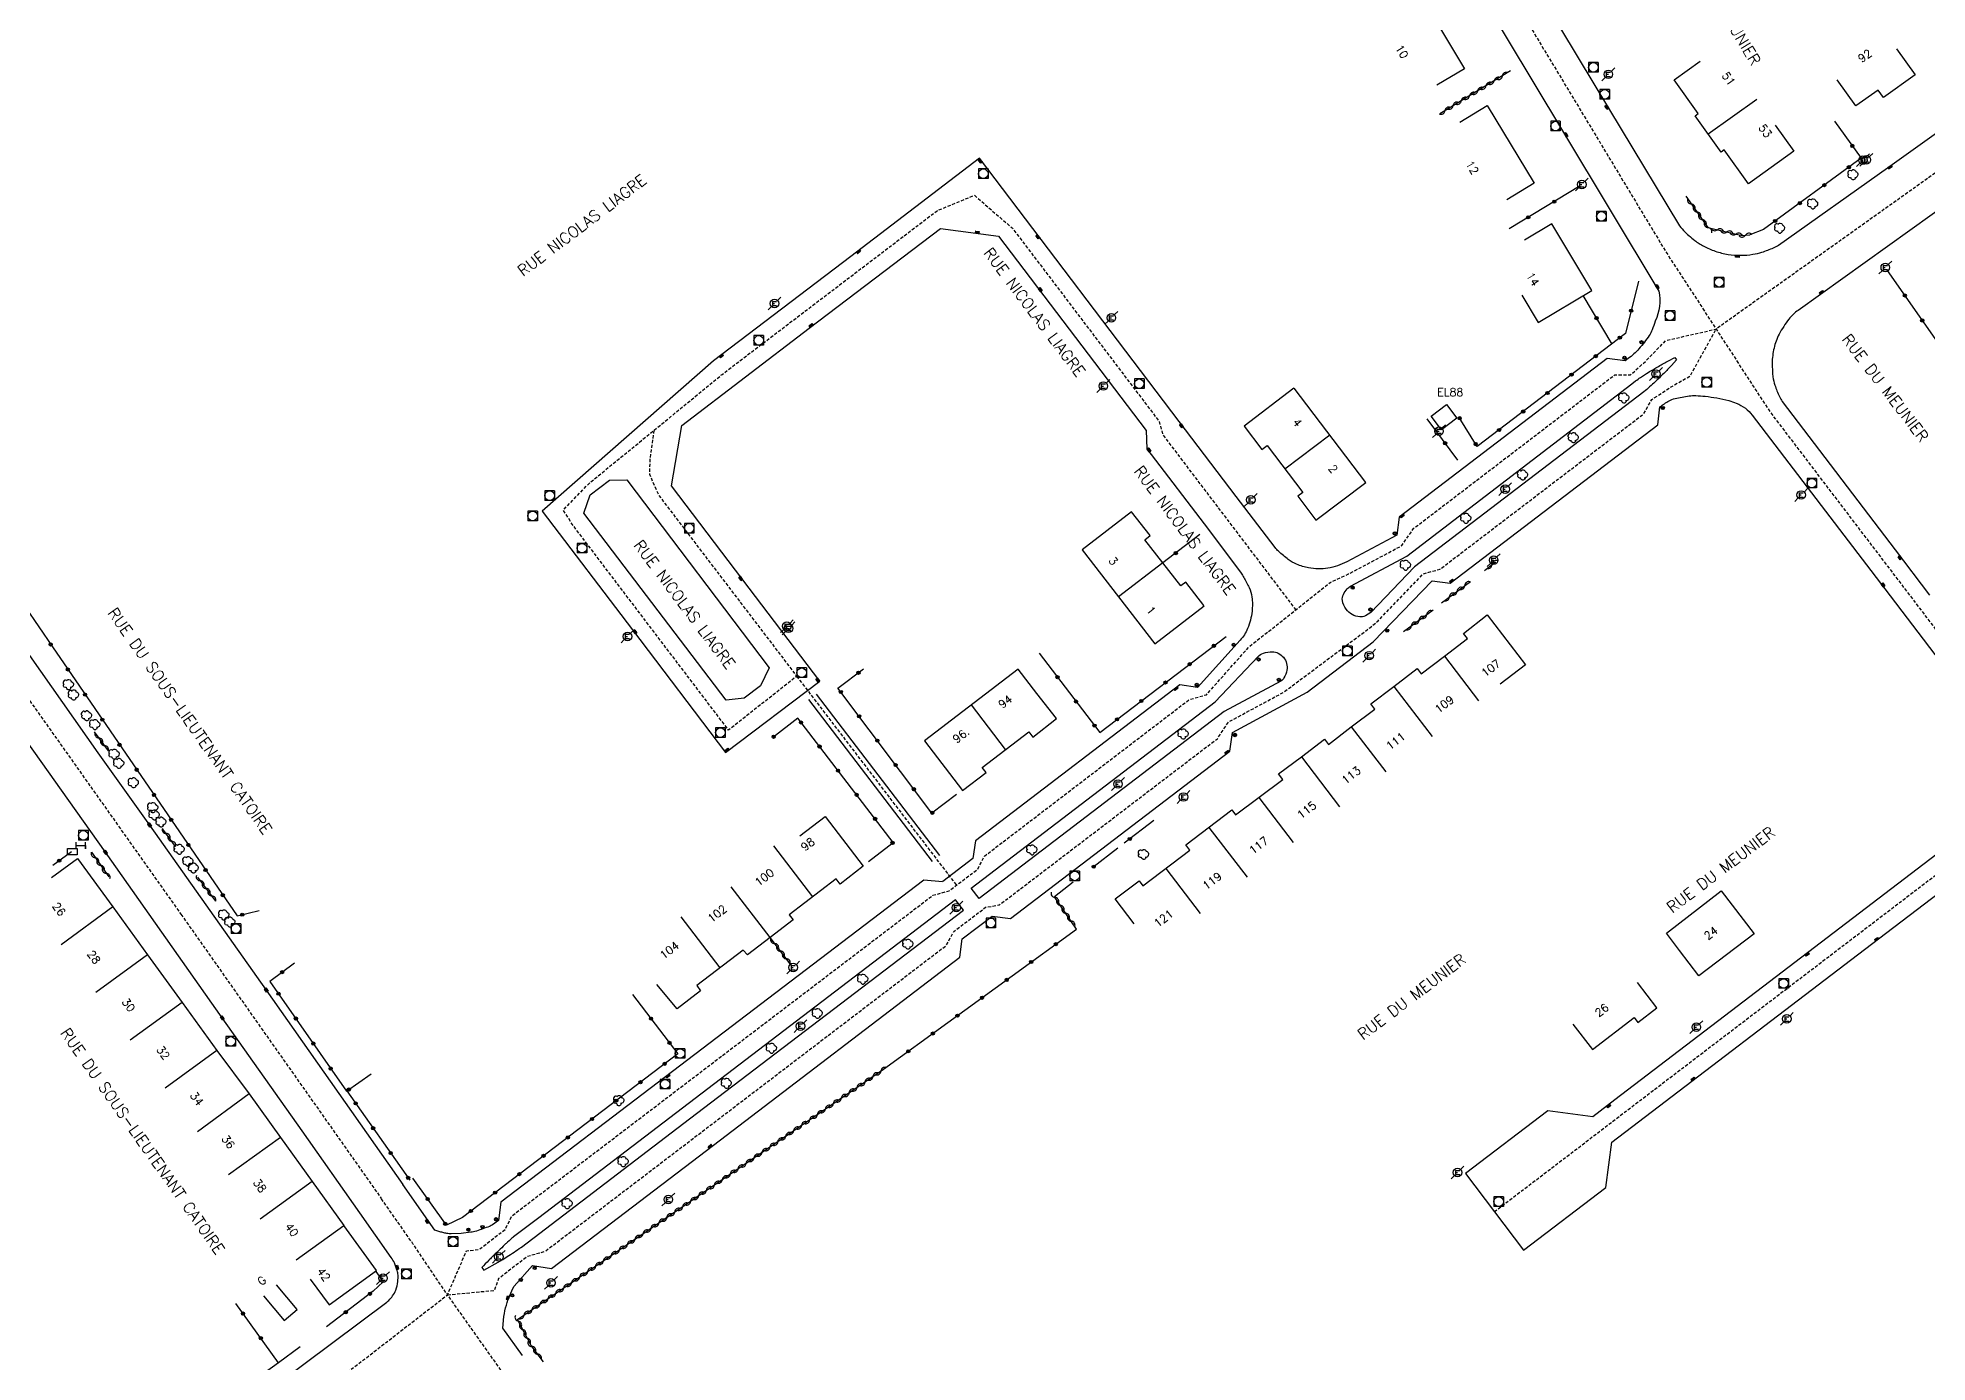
# Model space of a CAD drawing. Header units: millimetres. Extents: x 74999 to 76000, y 157000 to 158000.
# Drawn here: x 75259.1 to 75554.3, y 157605.1 to 157812 of the extents above; entities that cross this region are included whole.
import ezdxf
from ezdxf.enums import TextEntityAlignment as Align

# ---------------------------------------------------------------- set-up
doc = ezdxf.new("R2010")
doc.units = ezdxf.units.MM
doc.linetypes.add('DASHED', pattern=[0.75, 0.5, -0.25])
doc.layers.get('0').update_dxf_attribs({"linetype": 'CONTINUOUS'})
for name, color, linetype in [('w0001', 6, 'DASHED'), ('w0008', 7, 'CONTINUOUS'), ('W0100', 7, 'CONTINUOUS'), ('W0300', 7, 'CONTINUOUS'), ('W0310', 3, 'CONTINUOUS'), ('W0322', 7, 'CONTINUOUS'), ('w0400', 7, 'CONTINUOUS'), ('w0420', 7, 'CONTINUOUS'), ('W0471', 7, 'CONTINUOUS'), ('w0984', 7, 'CONTINUOUS'), ('w0989', 7, 'CONTINUOUS'), ('W0991', 7, 'CONTINUOUS'), ('W1102', 7, 'CONTINUOUS'), ('W1471', 7, 'CONTINUOUS'), ('W1474', 7, 'CONTINUOUS')]:
    doc.layers.add(name, color=color, linetype=linetype)
doc.styles.get("Standard").update_dxf_attribs({"font": 'romans.shx', "width": 0.85})

# ---------------------------------------------------------------- blocks, each defined once
blk = doc.blocks.new('T471')
for p, q in [((-0.333334, 0.333334), (-0.333334, -0.333334)), ((-0.333334, 0.333334), (0.333334, 0.333334)), ((-0.333334, 0), (0, 0)), ((0.500001, 0.500001), (1.000002, 1.000002)), ((-0.500001, -0.500001), (-1.000002, -1.000002)), ((-0.333334, -0.333334), (0.333334, -0.333334))]:
    blk.add_line(p, q)
blk.add_ellipse((0, 0), major_axis=(0.471405, 0.471405), ratio=1, start_param=5.4977871438, end_param=11.780972451)
blk = doc.blocks.new('T300')
for p, q in [((-0.8, 0.51), (-0.86, 0.34)), ((-0.86, 0.34), (-0.86, 0.17)), ((-0.86, 0.17), (-0.74, 0.06)), ((-0.69, 0.63), (-0.8, 0.51)), ((-0.8, -0.06), (-0.74, 0.06)), ((-0.74, 0.06), (-0.69, 0.11)), ((-0.57, 0.69), (-0.69, 0.63)), ((-0.46, 0.69), (-0.57, 0.69)), ((-0.29, 0.63), (-0.46, 0.69)), ((-0.29, 0.63), (-0.17, 0.74)), ((-0.23, 0.57), (-0.29, 0.63)), ((-0.17, 0.74), (-0.06, 0.8)), ((-0.06, 0.8), (0.06, 0.8)), ((0.06, 0.8), (0.23, 0.74)), ((0.23, 0.74), (0.34, 0.63)), ((0.34, 0.63), (0.4, 0.51)), ((0.46, 0.46), (0.34, 0.46)), ((0.4, 0.51), (0.4, 0.46)), ((0.57, 0.4), (0.46, 0.46)), ((0.57, 0.4), (0.69, 0.29)), ((0.69, 0.29), (0.74, 0.17)), ((0.74, 0.06), (0.69, -0.17)), ((0.74, 0.17), (0.74, 0.06)), ((-0.8, -0.17), (-0.8, -0.06)), ((-0.8, -0.23), (-0.8, -0.17)), ((-0.74, -0.34), (-0.8, -0.23)), ((-0.69, -0.4), (-0.74, -0.34)), ((-0.51, -0.46), (-0.69, -0.4)), ((-0.4, -0.46), (-0.51, -0.46)), ((-0.4, -0.46), (-0.34, -0.46)), ((-0.34, -0.46), (-0.34, -0.4)), ((-0.34, -0.51), (-0.34, -0.46)), ((-0.29, -0.63), (-0.34, -0.51)), ((-0.17, -0.74), (-0.29, -0.63)), ((-0.06, -0.8), (-0.17, -0.74)), ((0.06, -0.8), (-0.06, -0.8)), ((0.17, -0.74), (0.06, -0.8)), ((0.23, -0.69), (0.17, -0.74)), ((0.29, -0.46), (0.23, -0.46)), ((0.29, -0.63), (0.23, -0.69)), ((0.46, -0.4), (0.29, -0.46)), ((0.34, -0.51), (0.29, -0.63)), ((0.34, -0.51), (0.34, -0.46)), ((0.57, -0.34), (0.46, -0.4)), ((0.63, -0.29), (0.57, -0.34)), ((0.69, -0.17), (0.63, -0.29))]:
    blk.add_line(p, q)
blk = doc.blocks.new('T400')
for p, q in [((-0.15, 0.3), (0.15, 0.3)), ((-0.15, -0.25), (-0.15, 0.3)), ((-0.15, 0.15), (0.15, 0.15)), ((-0.15, 0), (0.15, 0)), ((0.15, 0.3), (0.15, -0.25)), ((-0.15, -0.15), (0.15, -0.15)), ((-0.15, -0.25), (-0.15, -0.3)), ((-0.15, -0.3), (0.15, -0.3)), ((0.15, -0.3), (0.15, -0.25))]:
    blk.add_line(p, q)
blk = doc.blocks.new('T420')
for p, q in [((0.75, 0.75), (-0.75, 0.75)), ((-0.75, 0.75), (-0.75, -0.75)), ((0.75, 0.75), (0.75, -0.75)), ((0.75, -0.75), (-0.75, -0.75))]:
    blk.add_line(p, q)
blk.add_ellipse((0, 0), major_axis=(-0.53, 0.53), ratio=1, start_param=3.926991, end_param=10.210176)
blk = doc.blocks.new('t322o')
at = {"color": 0, "linetype": 'Continuous'}
for radius in [0.25, 0.15]:
    blk.add_circle((0, 0), radius, dxfattribs=at)
blk = doc.blocks.new('t310o')
at = {"color": 0, "linetype": 'Continuous'}
for centre, start, end in [((-0.5, 0.38), 216.8699, 323.1304), ((0.5, -0.37), 36.8699, 143.1303)]:
    blk.add_arc(centre, 0.625, start, end, dxfattribs=at)
blk = doc.blocks.new('T1474')
at = {"color": 0, "linetype": 'Continuous', "flags": 128}
for points in [[(-0.75, -0.5), (-0.75, 0.5)], [(-0.75, 0), (0.75, 0)], [(0.75, 0), (0.75, -0.5), (0.75, 0.5)]]:
    blk.add_lwpolyline(points, dxfattribs=at)
blk = doc.blocks.new('T1471')
at = {"color": 0, "linetype": 'Continuous', "flags": 128}
blk.add_lwpolyline([(-0.75, -0.5), (-0.75, 0.5), (0.75, 0.5), (0.75, -0.5), (-0.75, -0.5)], dxfattribs=at)

msp = doc.modelspace()

# ---------------------------------------------------------------- linework, layer by layer
at = {"layer": 'w0001'}
msp.add_lwpolyline([(75112.91, 157942.33), (75145.4, 157884.26), (75165.49, 157848.43), (75176.48, 157828.16), (75186.37, 157810.92), (75207.93, 157779.93), (75228.21, 157750.79), (75246.71, 157724.23), (75257.88, 157708.41), (75281.5, 157675.06), (75312.79, 157630.66)], dxfattribs=at)
at = {"layer": 'w0001', "flags": 128}
for points in [[(75464.66, 157859.44), (75513.4, 157778.57), (75529.65, 157753.58), (75552.65, 157723.39), (75565.87, 157706.06), (75610.32, 157647.79)], [(75604.98, 157826.06), (75521.28, 157766.46)], [(75355.36, 157750.63), (75354.75, 157746.3), (75354.67, 157743.79), (75356.09, 157740.54), (75377.67, 157712.24), (75367.04, 157703.82), (75342.59, 157736), (75341.22, 157738.2), (75345.38, 157742.49), (75358.02, 157752.8), (75366.02, 157759.39), (75398.62, 157784.2), (75399.59, 157784.94), (75405.43, 157787.36), (75411.38, 157782.2), (75434.27, 157752.06), (75434.89, 157749.9), (75455.61, 157722.61)], [(75323.13, 157615.63), (75330.45, 157616.32), (75331.17, 157618.24), (75335.56, 157621.64), (75338.38, 157622.43), (75363.98, 157641.95), (75401.03, 157670.2), (75402.2, 157672.36), (75407.18, 157676.16), (75409.32, 157676.52), (75443.38, 157702.49), (75445.1, 157705.09), (75453.72, 157709.74), (75467.19, 157719.8), (75468.47, 157720.89), (75475.55, 157728.24), (75478.16, 157728.97), (75509.93, 157753.19), (75511.26, 157755.48), (75514.06, 157757.33), (75517.22, 157759.14), (75521.28, 157766.46)], [(75331.47, 157603.87), (75323.13, 157615.63), (75323.13, 157615.63), (75323.13, 157615.63), (75326.1, 157622.5), (75328.07, 157622.72), (75332.15, 157625.86), (75333.2, 157627.98), (75398.94, 157678.03), (75401.48, 157678.74), (75405.95, 157682.12), (75407.01, 157684.16), (75438.96, 157708.58), (75441.67, 157709.36), (75448.34, 157716.84), (75461, 157726.89), (75463.88, 157728.21), (75472.19, 157732.64), (75474.02, 157735.31), (75505.45, 157759.32), (75507.91, 157759.32), (75510.37, 157761.53), (75513.43, 157764.68), (75521.28, 157766.46)], [(75377.67, 157712.24), (75402.62, 157679.6)], [(75574.1, 157695.27), (75503.51, 157641.44), (75499.52, 157638.37), (75486.67, 157628.59)], [(75081.79, 157497.1), (75093.64, 157507.83), (75103.24, 157514.93), (75122.35, 157525.91), (75143.15, 157534.35), (75205.29, 157558.22), (75234.9, 157566.59), (75248.37, 157570.21), (75255.82, 157572.64), (75266.51, 157577.06), (75277.52, 157582.56), (75284.32, 157586.71), (75300.9, 157598.63), (75310.18, 157605.59), (75323.13, 157615.63), (75317.74, 157623.59), (75312.79, 157630.66)]]:
    msp.add_lwpolyline(points, dxfattribs=at)
at = {"layer": 'w0008'}
for points in [[(75116.69, 157944.16), (75118.16, 157941.51), (75131.21, 157918.28), (75146.01, 157891.83), (75160.51, 157865.9), (75183.57, 157824.8), (75187.28, 157818.17), (75191.18, 157811.44), (75194.54, 157806.08), (75195.87, 157804.14), (75213.41, 157779.04), (75223.91, 157763.93), (75236.22, 157746.25), (75248.47, 157728.73), (75268.51, 157700.3), (75276.59, 157688.99), (75294.82, 157663.22), (75316.15, 157632.85)], [(75309.42, 157628.46), (75300.43, 157641.22), (75287.95, 157658.89), (75269.72, 157684.75), (75253.95, 157707), (75252.27, 157708.18), (75250.74, 157708.78), (75249.69, 157709.04), (75247.64, 157709.21), (75244.84, 157708.72), (75242.53, 157707.34), (75235.86, 157701.35), (75227.82, 157694.2), (75226.48, 157692.99), (75201.75, 157670.93), (75177.58, 157649.57)]]:
    msp.add_lwpolyline(points, dxfattribs=at)
at = {"layer": 'w0008', "flags": 128}
for points in [[(75467.5, 157862.49), (75484.13, 157834.86), (75489.5, 157825.91), (75504.64, 157800.7), (75515.41, 157782.86, 0.059741), (75516.19, 157781.86, 0.032347), (75517.94, 157780.31, 0.043728), (75519.35, 157779.4, 0.03782), (75521.14, 157778.63, 0.042689), (75523.16, 157778.12, 0.04584), (75525.1, 157777.98, 0.03131), (75527.02, 157778.14, 0.041553), (75528.44, 157778.47, 0.023769), (75530.26, 157779.16, 0.052501), (75531.03, 157779.59), (75548.04, 157791.65), (75569.42, 157806.9), (75602.38, 157830.36)], [(75475.2, 157834.19), (75497.29, 157797.44), (75512.35, 157772.38, -0.156593), (75511.78, 157767.69, -0.011109), (75511.27, 157766.33, -0.046548), (75510.83, 157765.48, -0.041449), (75509.22, 157763.38, -0.04808), (75507.54, 157761.85), (75507.07, 157761.5), (75504.26, 157761.86), (75471.79, 157737.11), (75471.4, 157734.28), (75463.6, 157730.12, -0.083193), (75460.63, 157729.12, -0.087147), (75457.63, 157729.17, -0.050314), (75455.75, 157729.73, -0.066687), (75454.46, 157730.47, -0.019363), (75452.93, 157731.75, -0.047071), (75452.38, 157732.36), (75446.34, 157740.33), (75437.42, 157752.04), (75406.21, 157793.13), (75386.11, 157777.82), (75364.66, 157761.5), (75337.94, 157738.03), (75352.01, 157719.47), (75366.53, 157700.34), (75381.29, 157711.47), (75369.28, 157727.28), (75358.13, 157741.97), (75359.71, 157751.42), (75379.63, 157766.62), (75400.11, 157782.19), (75409.17, 157780.98), (75432.25, 157750.6), (75432.35, 157747.76), (75441.97, 157735.14), (75447.07, 157728.35, -0.032357), (75447.52, 157727.66, -0.015102), (75448.34, 157726.09, -0.083819), (75448.78, 157724.6, -0.058863), (75448.79, 157722.38, -0.068079), (75448.1, 157719.7, -0.086605), (75446.94, 157717.85), (75440.29, 157710.47), (75437.49, 157710.91), (75405.59, 157686.52), (75405.2, 157683.75), (75400.48, 157680.16)], [(75558.53, 157786.85), (75534.07, 157769.38, 0.070823), (75532.66, 157768.03, 0.048517), (75531.12, 157765.64, 0.059284), (75530.32, 157763.49, 0.058055), (75530.04, 157761.15, 0.03137), (75530.16, 157759, 0.051043), (75530.45, 157757.71, 0.026002), (75531.16, 157755.92, 0.055541), (75531.62, 157755.15), (75549.26, 157731.97), (75554.62, 157724.92, 0.04282)], [(75334.84, 157606.16), (75331.79, 157610.43), (75331.94, 157612.25, -0.032132), (75332.32, 157614.03, -0.0281), (75332.84, 157615.54, -0.0281), (75333.53, 157616.98), (75336.42, 157620.2), (75339.36, 157619.74), (75364.66, 157639), (75403.13, 157668.35), (75403.54, 157671.21), (75408.21, 157674.77), (75411.07, 157674.4), (75445.35, 157700.54), (75445.75, 157703.44), (75457.4, 157709.76), (75467.69, 157717.62), (75476.94, 157727.15), (75479.74, 157726.77), (75512.19, 157751.49), (75512.51, 157754.3, -0.041111), (75513.93, 157755.25, -0.069888), (75514.87, 157755.61, -0.021093), (75517.06, 157756.02, -0.045288), (75518.1, 157756.07, -0.018689), (75519.58, 157755.96, -0.015142), (75521.39, 157755.7, -0.021391), (75523.27, 157755.29, -0.033785), (75524.43, 157754.9, -0.062809), (75525.85, 157754.09, -0.06876), (75526.91, 157753.03), (75547.62, 157725.88), (75565.75, 157702.12, -0.02451)], [(75564.75, 157691.3), (75505.47, 157646.07), (75502.01, 157643.43), (75495, 157644.37), (75482.14, 157634.56), (75491.21, 157622.61), (75504.04, 157632.38), (75505.01, 157639.45), (75545.55, 157670.38), (75567.8, 157687.31, -0.056219)], [(75400.45, 157680.14), (75397.54, 157680.38), (75358.25, 157650.53), (75331.45, 157630.12), (75331.11, 157627.23), (75330.18, 157626.58, -0.057932), (75329.69, 157626.32, -0.014727), (75327.64, 157625.58, -0.057286), (75326.75, 157625.4), (75325.25, 157625.21), (75323.69, 157625.14, -0.015871), (75323.04, 157625.22, -0.015871), (75322.4, 157625.35, -0.016189), (75321.76, 157625.52), (75321.13, 157625.73), (75316.15, 157632.85)], [(75257.15, 157578.46, 0.005458), (75259.17, 157579.27, 0.00441), (75261.97, 157580.46, 0.007685), (75263.56, 157581.18), (75270.81, 157584.6, 0.002319), (75271.12, 157584.75, 0.000649), (75272.23, 157585.29, 0.01435), (75273.95, 157586.19, 0.007615), (75277.13, 157588.04, 0.00679), (75277.59, 157588.32, 0.000577), (75282.96, 157591.76, 0.010268), (75285.01, 157593.14, 0.012622), (75287.94, 157595.25), (75313.67, 157614.5, 0.045932), (75313.96, 157614.76, 0.019832), (75314.56, 157615.46, 0.079628), (75315.06, 157616.37, 0.060825), (75315.37, 157617.71, 0.040555), (75315.4, 157618.72, 0.058071), (75315.27, 157619.41, 0.035132), (75314.83, 157620.6, 0.046134), (75314.34, 157621.44), (75309.42, 157628.46)]]:
    msp.add_lwpolyline(points, format="xyb", dxfattribs=at)
for points in [[(75508.12, 157757.92), (75508.71, 157758.37, -0.016004), (75509.46, 157758.9, -0.009976), (75510.69, 157759.69, -0.007915), (75512.29, 157760.64, -0.00837), (75513.83, 157761.48), (75514.85, 157762.02), (75515.11, 157761.64), (75514.32, 157760.78, -0.00837), (75513.09, 157759.52, -0.007915), (75511.76, 157758.23, -0.006888), (75510.01, 157756.66), (75474.16, 157729.34), (75467.35, 157722.21), (75466.49, 157721.65, -0.110935), (75465.62, 157721.51, -0.11282), (75464.42, 157721.86, -0.112648), (75463.48, 157722.69, -0.108953), (75462.9, 157724.07, -0.172867), (75463.06, 157725.02, -0.052719), (75463.67, 157725.9, -0.091878), (75464.16, 157726.29), (75472.99, 157731.01)], [(75406.15, 157677.55), (75404.91, 157679.12), (75443.05, 157708.25), (75449.75, 157715.31, -0.122546), (75450.57, 157715.83, -0.083235), (75451.97, 157716.05, -0.112747), (75452.89, 157715.83, -0.104754), (75453.7, 157715.2, -0.109881), (75454.19, 157714.24, -0.114085), (75454.23, 157713.21, -0.076905), (75453.78, 157711.98, -0.145013), (75453.28, 157711.48), (75444.44, 157706.75)], [(75337.37, 157627.67), (75333.46, 157624.71, 0.019328), (75333.19, 157624.48, 0.005674), (75332.3, 157623.67, 0.005349), (75332.1, 157623.48, 0.000517), (75330.08, 157621.52, 0.008689), (75329.58, 157621.02, 0.003917), (75328.5, 157619.87), (75328.8, 157619.49), (75331.05, 157620.73, 0.014616), (75332.45, 157621.59, 0.000649), (75334.62, 157623.02, 0.017255), (75334.7, 157623.08), (75360.94, 157643.09), (75403.74, 157675.71), (75402.48, 157677.32), (75359.84, 157644.76)]]:
    msp.add_lwpolyline(points, format="xyb", close=True, dxfattribs=at)
msp.add_lwpolyline([(75373.38, 157713.53), (75372.03, 157710.73), (75369.48, 157708.81), (75366.64, 157708.5), (75344.42, 157737.69), (75345.42, 157740.58), (75348.41, 157742.85), (75351.16, 157742.93)], close=True, dxfattribs=at)
for points in [[(75400.03, 157684.25), (75380.76, 157709.46)], [(75379.49, 157708.59), (75398.83, 157683.3)]]:
    msp.add_lwpolyline(points, dxfattribs=at)
at = {"layer": 'W0100', "flags": 128}
for points in [[(75470.17, 157817.09), (75474.46, 157819.65), (75481.97, 157807.11), (75477.68, 157804.54)], [(75549.47, 157810.25), (75552.38, 157806.19), (75547.41, 157802.63), (75546.57, 157803.8), (75543.12, 157801.33), (75540.21, 157805.39)], [(75530.52, 157798.29), (75533.43, 157794.23), (75526.33, 157789.15), (75522.56, 157794.43), (75522.08, 157794.08), (75518.01, 157799.78), (75518.49, 157800.13), (75514.74, 157805.37), (75518.81, 157808.28)], [(75481.24, 157798.79), (75485.52, 157801.38), (75492.85, 157789.25), (75488.57, 157786.66)], [(75490.92, 157771.76), (75493.48, 157767.47), (75501.86, 157772.48), (75495.63, 157782.92), (75491.33, 157780.35)], [(75455.32, 157757.22), (75447.56, 157751.32), (75450.31, 157747.65), (75451.15, 157748.29), (75456.72, 157740.94), (75455.94, 157740.34), (75458.76, 157736.61), (75466.58, 157742.5), (75455.37, 157757.25)], [(75441.27, 157723.29), (75438.44, 157726.94), (75437.65, 157726.35), (75432.07, 157733.56), (75432.9, 157734.2), (75429.95, 157737.93), (75422.27, 157732), (75433.59, 157717.31), (75441.29, 157723.26)], [(75430.39, 157673.57), (75427.43, 157677.47), (75431.16, 157680.29), (75431.74, 157679.52), (75439.09, 157685.07), (75438.45, 157685.92), (75445.64, 157691.35), (75446.23, 157690.57), (75453.58, 157696.13), (75452.93, 157697), (75456.5, 157699.64), (75460.12, 157702.39), (75460.73, 157701.59), (75464.3, 157704.32), (75467.97, 157707.12), (75467.35, 157707.92), (75470.94, 157710.65), (75474.59, 157713.43), (75475.2, 157712.64), (75478.83, 157715.4), (75482.44, 157718.16), (75481.84, 157718.94), (75485.54, 157721.81), (75491.5, 157714.02), (75487.54, 157710.98)], [(75378.15, 157687.32), (75382.12, 157690.36), (75388.07, 157682.59), (75384.44, 157679.77), (75383.82, 157680.58), (75376.52, 157675), (75377.12, 157674.19), (75373.52, 157671.43), (75369.99, 157668.71), (75369.3, 157669.47), (75362.09, 157663.94), (75362.66, 157663.13), (75359.02, 157660.29), (75355.81, 157664.12)], [(75498.91, 157657.89), (75501.96, 157653.93), (75508.46, 157658.93), (75509.05, 157658.16), (75512.03, 157660.46), (75508.98, 157664.42)], [(75301.7, 157618.09), (75304.63, 157614.05), (75312.03, 157619.41), (75306.93, 157626.46)], [(75294.4, 157615.45), (75297.63, 157611.64), (75299.66, 157613.36), (75296.43, 157617.17)]]:
    msp.add_lwpolyline(points, dxfattribs=at)
for points in [[(75480.79, 157752.54), (75478.41, 157750.71), (75476.77, 157752.84), (75479.15, 157754.67)], [(75412.27, 157713.35), (75397.64, 157702.16), (75403.57, 157694.41), (75407.24, 157697.2), (75406.62, 157698), (75413.92, 157703.58), (75414.55, 157702.75), (75418.24, 157705.62), (75415.17, 157709.57)], [(75522.05, 157678.72), (75527.24, 157672), (75518.6, 157665.45), (75515.58, 157669.43), (75513.51, 157672.12)]]:
    msp.add_lwpolyline(points, close=True, dxfattribs=at)
at = {"layer": 'W0100'}
msp.add_lwpolyline([(75261.29, 157680.82), (75265.33, 157683.77), (75270.86, 157676.22), (75276.29, 157668.73), (75281.68, 157661.28), (75287.11, 157653.81), (75292.13, 157647.01), (75297.02, 157640.21), (75301.99, 157633.32), (75306.93, 157626.46), (75306.93, 157626.46), (75306.93, 157626.46)], dxfattribs=at)
at = {"layer": 'W0310'}
for p, q in [((75270.17, 157700.61), (75267.97, 157703.55)), ((75280.67, 157685.66), (75278.67, 157688.38)), ((75267.5, 157684.74), (75270.22, 157680.9)), ((75286.94, 157677.11), (75284.11, 157680.84))]:
    msp.add_line(p, q, dxfattribs=at)
at = {"layer": 'W0310', "flags": 128}
for points in [[(75489.18, 157806.78), (75478.12, 157800.1)], [(75516.54, 157787.2), (75520.01, 157782.31), (75525.37, 157781.08), (75526.54, 157781.2)], [(75485.1, 157728.77), (75486.68, 157730)], [(75478.41, 157723.72), (75482.91, 157727.06)], [(75472.45, 157719.21), (75477.07, 157722.59)], [(75421.4, 157672.76), (75417.94, 157677.78)], [(75376.98, 157666.93), (75373.51, 157671.43)], [(75338.12, 157605.17), (75336.19, 157607.71), (75334.08, 157611.77), (75391.25, 157650.86)]]:
    msp.add_lwpolyline(points, dxfattribs=at)
at = {"layer": 'W0322'}
for p, q in [((75264.42, 157684.81), (75261.47, 157682.7)), ((75307.41, 157647.47), (75317.23, 157633.55))]:
    msp.add_line(p, q, dxfattribs=at)
at = {"layer": 'W0322', "flags": 128}
for points in [[(75539.78, 157798.93), (75543.94, 157793.13), (75528.68, 157782.02), (75526.54, 157781.2)], [(75500.06, 157788.82), (75488.97, 157782.12)], [(75548.02, 157775.59), (75558.37, 157760.82)], [(75509.15, 157773.94), (75507.12, 157765.78), (75483.98, 157748.1), (75481.16, 157752.65)], [(75505.05, 157764.1), (75500.53, 157771.68)], [(75476.11, 157752.43), (75480.91, 157746.01)], [(75440.64, 157734.38), (75434.88, 157729.93)], [(75415.53, 157715.85), (75425.01, 157703.45), (75444.76, 157718.46)], [(75402.64, 157693.79), (75398.78, 157690.87), (75384.12, 157710.38), (75388.11, 157713.38)], [(75377.83, 157705.69), (75373.87, 157702.63)], [(75388.9, 157683.31), (75392.75, 157686.28), (75377.83, 157705.68)], [(75433.48, 157689.72), (75428.81, 157686.15)], [(75427.82, 157685.39), (75423.92, 157682.39)], [(75420.83, 157680.06), (75417.93, 157677.79)], [(75391.25, 157650.86), (75421.4, 157672.76)], [(75352.03, 157662.52), (75359.12, 157653.27), (75325.45, 157627.7), (75322.95, 157626.49), (75317.7, 157633.87)], [(75311.96, 157619.26), (75313.09, 157617.66), (75311.54, 157616.18), (75304.24, 157610.63)], [(75296.75, 157605), (75290.05, 157614.26)], [(75300.14, 157607.51), (75296.75, 157605), (75278.45, 157591.84), (75269.51, 157586.79), (75257.24, 157581.2)]]:
    msp.add_lwpolyline(points, dxfattribs=at)
at = {"layer": 'W0322'}
for points in [[(75257.14, 157723.1), (75261.41, 157716.81), (75290.26, 157674.81), (75293.71, 157675.64)], [(75299.21, 157667.45), (75295.39, 157664.59), (75307.35, 157647.44), (75311.22, 157650.12)]]:
    msp.add_lwpolyline(points, dxfattribs=at)
at = {"layer": 'W1102'}
for p, q in [((75270.86, 157676.22), (75262.79, 157670.31)), ((75276.29, 157668.73), (75268.19, 157662.86)), ((75281.68, 157661.28), (75273.58, 157655.42)), ((75287.11, 157653.81), (75279.02, 157647.93)), ((75292.13, 157647.01), (75284.08, 157641.07)), ((75297.02, 157640.21), (75288.91, 157634.36)), ((75301.99, 157633.32), (75293.87, 157627.47))]:
    msp.add_line(p, q, dxfattribs=at)
at = {"layer": 'W1102', "flags": 128}
for points in [[(75520.04, 157796.93), (75527.62, 157802.35)], [(75453.94, 157744.61), (75460.93, 157749.93)], [(75434.86, 157729.95), (75427.95, 157724.63)], [(75478.83, 157715.4), (75484.18, 157708.41)], [(75470.94, 157710.65), (75476.91, 157702.85)], [(75410.27, 157700.79), (75404.95, 157707.75)], [(75464.3, 157704.32), (75469.67, 157697.3)], [(75456.5, 157699.64), (75462.48, 157691.84)], [(75449.85, 157693.31), (75455.22, 157686.29)], [(75442.05, 157688.64), (75448.02, 157680.84)], [(75380.17, 157677.79), (75374.09, 157685.73)], [(75435.32, 157682.23), (75440.7, 157675.21)], [(75373.52, 157671.43), (75367.44, 157679.37)], [(75365.7, 157666.7), (75359.61, 157674.64)], [(75299.51, 157621.1), (75306.93, 157626.46)]]:
    msp.add_lwpolyline(points, dxfattribs=at)

# ---------------------------------------------------------------- block references
at = {"layer": 'W0300'}
for p in [(75542.69, 157790.56), (75536.4, 157786.01), (75531.24, 157782.21), (75506.9, 157755.7), (75499, 157749.49), (75491.09, 157743.66), (75482.21, 157736.9), (75472.79, 157729.58), (75263.95, 157710.93), (75264.75, 157709.3), (75266.79, 157706.07), (75268.07, 157704.69), (75438.07, 157703.22), (75271.09, 157700.07), (75271.81, 157698.62), (75274.1, 157695.6), (75277.12, 157691.72), (75277.35, 157690.58), (75278.41, 157689.46), (75281.26, 157685.21), (75414.44, 157685.12), (75282.62, 157683.31), (75283.46, 157682.29), (75431.88, 157684.4), (75288.22, 157674.96), (75289.15, 157673.84), (75395.07, 157670.39), (75388.02, 157664.92), (75380.93, 157659.57), (75373.76, 157654.14), (75366.72, 157648.66), (75349.92, 157645.96), (75350.6, 157636.43), (75341.85, 157629.87)]:
    msp.add_blockref('T300', p, dxfattribs=at)
at = {"layer": 'W0310'}
for p, rotation in [((75487.89, 157806), 211.1300584116959), ((75484.04, 157803.67), 211.1300584116959), ((75485.33, 157804.45), 211.1300584116959), ((75486.61, 157805.23), 211.1300584116959), ((75478.91, 157800.57), 211.1300584116959), ((75480.19, 157801.35), 211.1300584116959), ((75481.47, 157802.12), 211.1300584116959), ((75482.76, 157802.9), 211.1300584116959), ((75517.41, 157785.98), 305.3831598279498), ((75518.28, 157784.76), 305.3831598279498), ((75519.14, 157783.53), 305.3831598279498), ((75520.01, 157782.31), 305.3831598279498), ((75521.47, 157781.97), 347.0936832441849), ((75522.94, 157781.64), 347.0936832441849), ((75524.4, 157781.3), 347.0936832441849), ((75525.87, 157781.13), 5.765247138911016), ((75486.28, 157729.69), 37.67886551846671), ((75482.02, 157726.4), 36.58954718765155), ((75479.61, 157724.62), 36.58954718765155), ((75480.82, 157725.51), 36.58954718765155), ((75474.87, 157720.98), 36.22794749137617), ((75476.08, 157721.87), 36.22794749137617), ((75473.66, 157720.09), 36.22794749137617), ((75268.68, 157702.61), 126.711041932195), ((75269.57, 157701.41), 126.711041932195), ((75279.19, 157687.68), 126.3778515262725), ((75280.08, 157686.47), 126.3778515262725), ((75268.07, 157683.92), 305.3153591672756), ((75268.94, 157682.7), 305.3153591672756), ((75269.81, 157681.47), 305.3153591672756), ((75284.52, 157680.3), 127.1904382659859), ((75285.43, 157679.1), 127.1904382659859), ((75286.34, 157677.91), 127.1904382659859), ((75418, 157677.7), 124.5814723699634), ((75418.85, 157676.46), 124.5814723699634), ((75419.7, 157675.23), 124.5814723699634), ((75420.55, 157673.99), 124.5814723699634), ((75374.23, 157670.49), 127.6358915639063), ((75375.15, 157669.31), 127.6358915639063), ((75376.06, 157668.12), 127.6358915639063), ((75389.58, 157649.72), 34.36039240809813), ((75390.82, 157650.56), 34.36039240809813), ((75385.87, 157647.18), 34.36039240809813), ((75387.11, 157648.02), 34.36039240809813), ((75388.35, 157648.87), 34.36039240809813), ((75380.92, 157643.79), 34.36039240809813), ((75382.15, 157644.64), 34.36039240809813), ((75383.39, 157645.48), 34.36039240809813), ((75384.63, 157646.33), 34.36039240809813), ((75377.2, 157641.25), 34.36039240809813), ((75378.44, 157642.1), 34.36039240809813), ((75379.68, 157642.94), 34.36039240809813), ((75372.25, 157637.86), 34.36039240809813), ((75373.49, 157638.71), 34.36039240809813), ((75374.73, 157639.56), 34.36039240809813), ((75375.96, 157640.4), 34.36039240809813), ((75368.53, 157635.32), 34.36039240809813), ((75369.77, 157636.17), 34.36039240809813), ((75371.01, 157637.02), 34.36039240809813), ((75363.58, 157631.94), 34.36039240809813), ((75364.82, 157632.78), 34.36039240809813), ((75366.06, 157633.63), 34.36039240809813), ((75367.3, 157634.48), 34.36039240809813), ((75359.87, 157629.4), 34.36039240809813), ((75361.1, 157630.24), 34.36039240809813), ((75362.34, 157631.09), 34.36039240809813), ((75354.91, 157626.01), 34.36039240809813), ((75356.15, 157626.86), 34.36039240809813), ((75357.39, 157627.7), 34.36039240809813), ((75358.63, 157628.55), 34.36039240809813), ((75351.2, 157623.47), 34.36039240809813), ((75352.44, 157624.32), 34.36039240809813), ((75353.67, 157625.16), 34.36039240809813), ((75346.25, 157620.08), 34.36039240809813), ((75347.48, 157620.93), 34.36039240809813), ((75348.72, 157621.78), 34.36039240809813), ((75349.96, 157622.62), 34.36039240809813), ((75342.53, 157617.54), 34.36039240809813), ((75343.77, 157618.39), 34.36039240809813), ((75345.01, 157619.24), 34.36039240809813), ((75337.58, 157614.16), 34.36039240809813), ((75338.82, 157615), 34.36039240809813), ((75340.05, 157615.85), 34.36039240809813), ((75341.29, 157616.7), 34.36039240809813), ((75334.2, 157611.53), 117.4938864432283), ((75335.1, 157612.46), 34.36039240809813), ((75336.34, 157613.31), 34.36039240809813), ((75334.89, 157610.2), 117.4938864432283), ((75335.58, 157608.87), 117.4938864432283), ((75336.3, 157607.56), 127.2307257086485), ((75337.21, 157606.36), 127.2307257086485)]:
    msp.add_blockref('t310o', p, dxfattribs=dict(at, rotation=rotation))
at = {"layer": 'W0322'}
for p, rotation in [((75542.55, 157795.07), 305.6413487418523), ((75542.02, 157791.74), 216.0656888962342), ((75538.19, 157788.94), 216.0656888962342), ((75496, 157786.36), 211.1300584117005), ((75534.35, 157786.14), 216.0656888962342), ((75491.93, 157783.91), 211.1300584117005), ((75530.51, 157783.35), 216.0656888962342), ((75550.75, 157771.7), 305.0303612488576), ((75502.61, 157768.18), 120.8530503717401), ((75508, 157769.33), 256.0523425406741), ((75506.25, 157765.12), 217.379568283246), ((75553.47, 157767.81), 305.0303612488576), ((75502.48, 157762.23), 217.379568283246), ((75509.62, 157764.41), 214.918115310683), ((75498.7, 157759.35), 217.379568283246), ((75506.97, 157761.98), 214.9181153106742), ((75494.93, 157756.47), 217.379568283246), ((75491.15, 157753.58), 217.379568283246), ((75512.95, 157754.14), 214.9181153106694), ((75481.23, 157752.54), 121.7914966913396), ((75487.38, 157750.7), 217.379568283246), ((75478.95, 157748.63), 306.7583479679179), ((75483.73, 157748.5), 121.7914966913396), ((75471.08, 157734.54), 214.9181153106878), ((75436.88, 157731.47), 217.699775044744), ((75464.52, 157726.07), 214.9181153106742), ((75467.29, 157722.65), 214.9181153106742), ((75469.9, 157719.36), 214.9181153106742), ((75261.14, 157717.21), 304.1914860369617), ((75442.84, 157717), 37.22574601031116), ((75445.93, 157717.14), 214.918115310683), ((75449.82, 157714.85), 214.9181153106742), ((75263.83, 157713.29), 304.4846133850697), ((75387.31, 157712.78), 36.93046721016084), ((75418.41, 157712.08), 307.4218204931365), ((75439.06, 157714.13), 37.22574601031116), ((75266.52, 157709.37), 304.4846133850697), ((75384.57, 157709.78), 126.9304672102697), ((75435.28, 157711.26), 37.22574601031116), ((75440.16, 157710.9), 214.9181153106742), ((75452.98, 157711.67), 214.9181153106878), ((75387.42, 157705.98), 126.9304672102697), ((75421.3, 157708.3), 307.4218204931365), ((75431.5, 157708.38), 37.22574601031116), ((75269.21, 157705.46), 304.4846133850697), ((75378.34, 157705.02), 127.5514073464716), ((75424.19, 157704.53), 307.4218204931365), ((75427.71, 157705.51), 37.22574601031116), ((75446.11, 157703.04), 214.9181153106694), ((75446.12, 157703.08), 214.9181153106742), ((75271.9, 157701.54), 304.4846133850697), ((75374.07, 157702.79), 217.6788136069459), ((75381.24, 157701.26), 127.5514073464716), ((75390.27, 157702.18), 126.9304672102697), ((75274.59, 157697.63), 304.4846133850697), ((75384.13, 157697.49), 127.5514073464716), ((75393.13, 157698.38), 126.9304672102697), ((75395.98, 157694.59), 126.9304672102697), ((75277.28, 157693.71), 304.4846133850697), ((75387.03, 157693.72), 127.5514073464716), ((75279.97, 157689.8), 304.4846133850697), ((75389.92, 157689.96), 127.5514073464716), ((75398.85, 157690.92), 217.1667870892645), ((75282.65, 157685.88), 304.4846133850697), ((75392.65, 157686.21), 37.70074614328959), ((75429.71, 157686.83), 217.3848340181132), ((75262.49, 157683.43), 215.6057257407668), ((75424.06, 157682.5), 217.5494407155793), ((75285.34, 157681.97), 304.4846133850697), ((75288.03, 157678.05), 304.4846133850697), ((75291.06, 157675), 13.42537393786218), ((75418.15, 157670.4), 35.99804602451267), ((75297.31, 157666.02), 216.7762492733311), ((75410.47, 157664.81), 35.99804602451267), ((75414.31, 157667.61), 35.99804602451267), ((75296.73, 157662.66), 304.9045463612771), ((75406.62, 157662.02), 35.99804602451267), ((75299.45, 157658.77), 304.9045463612771), ((75402.78, 157659.23), 35.99804602451267), ((75354.92, 157658.75), 307.4723899179244), ((75398.94, 157656.44), 35.99804602451267), ((75302.17, 157654.87), 304.9045463612771), ((75357.81, 157654.98), 307.4723899179244), ((75395.1, 157653.65), 35.99804602451267), ((75304.88, 157650.97), 304.9045463612771), ((75357.06, 157651.7), 217.2089845543371), ((75307.71, 157647.69), 34.75370709561013), ((75353.27, 157648.83), 217.2089845543371), ((75308.78, 157645.53), 305.187295070144), ((75349.49, 157645.96), 217.2089845543371), ((75311.51, 157641.65), 305.187295070144), ((75345.71, 157643.08), 217.2089845543371), ((75341.92, 157640.21), 217.2089845543371), ((75314.25, 157637.77), 305.187295070144), ((75338.14, 157637.34), 217.2089845543371), ((75316.99, 157633.89), 305.187295070144), ((75334.36, 157634.47), 217.2089845543371), ((75320.03, 157630.59), 125.4449932563599), ((75330.58, 157631.59), 217.2089845543371), ((75322.78, 157626.72), 125.4449932563599), ((75326.79, 157628.72), 217.2089845543371), ((75330.7, 157627.43), 214.9181153106694), ((75326.39, 157625.8), 214.9181153106742), ((75328.6, 157626.23), 214.9181153106742), ((75334.58, 157617.95), 214.9181153106694), ((75336.75, 157619.81), 214.9181153106742), ((75311.03, 157615.79), 217.216779871057), ((75333.22, 157615.54), 214.9181153106742), ((75291.18, 157612.7), 125.8702052830764), ((75307.24, 157612.91), 217.216779871057), ((75293.97, 157608.85), 125.8702052830764)]:
    msp.add_blockref('t322o', p, dxfattribs=dict(at, rotation=rotation))
at = {"layer": 'w0400'}
for p, rotation in [((75504.2, 157801.13), 33.02136809338506), ((75497.85, 157796.79), 210.3582902058999), ((75406.33, 157792.72), 219.968930569495), ((75548.44, 157791.75), 305.5057678135677), ((75405.86, 157781.58), 262.7670985067026), ((75415.34, 157780.86), 217.0801010610623), ((75387.33, 157778.56), 307.0636482912655), ((75524.61, 157777.83), 88.47262772579079), ((75415.72, 157772.61), 217.2906405087975), ((75512.1, 157773.09), 31.00895189899461), ((75537.73, 157772.18), 305.4375506102725), ((75379.9, 157767.01), 307.2481677157206), ((75365.9, 157762.26), 306.5203179471489), ((75437.76, 157751.35), 217.3007496860199), ((75432.69, 157747.56), 217.18034975343), ((75472.23, 157737.27), 305.0606727012674), ((75549.99, 157730.76), 216.8937747632404), ((75368.91, 157727.52), 37.20287148262125), ((75479.96, 157727.12), 307.6799647706075), ((75547.35, 157726.49), 36.291372492482), ((75352.42, 157719.17), 216.4282946862729), ((75380.98, 157711.63), 37.20407196203562), ((75436.94, 157710.32), 129.6018068913329), ((75366.75, 157700.69), 307.0181829883848), ((75444.89, 157700.38), 127.3321947370313), ((75276.59, 157688.99), 215.5259849721297), ((75269.72, 157684.75), 35.18441012266835), ((75546.33, 157671.16), 307.2636297066259), ((75535.51, 157668.81), 127.3443707218011), ((75294.82, 157663.22), 215.2837535919043), ((75287.95, 157658.89), 35.2491090069106), ((75357.58, 157649.84), 127.2688470223719), ((75517.67, 157649.3), 307.319768644879), ((75504.49, 157645.13), 127.4640086069736), ((75364.16, 157638.82), 125.531564342455), ((75319.97, 157627.1), 215.5559108367434), ((75315.26, 157619.93), 20.30635315549694), ((75332.55, 157615.16), 341.0043812620686)]:
    msp.add_blockref('T400', p, dxfattribs=dict(at, rotation=rotation))
at = {"layer": 'w0420'}
for p in [(75502.12, 157807.34), (75503.88, 157803.11), (75496.19, 157798.16), (75406.81, 157790.72), (75503.37, 157784.07), (75521.75, 157773.78), (75514.06, 157768.55), (75371.75, 157764.69), (75431.17, 157757.92), (75519.81, 157758.15), (75536.23, 157742.39), (75339.09, 157740.45), (75336.43, 157737.28), (75360.88, 157735.33), (75344.14, 157732.24), (75463.67, 157716.18), (75378.45, 157712.78), (75365.76, 157703.44), (75266.26, 157687.38), (75421.1, 157681.06), (75407.99, 157673.69), (75290.08, 157672.82), (75531.81, 157664.25), (75289.27, 157655.2), (75359.45, 157653.32), (75357.12, 157648.53), (75487.32, 157630.18), (75324, 157623.95), (75316.72, 157618.9)]:
    msp.add_blockref('T420', p, dxfattribs=at)
at = {"layer": 'W0471'}
for p in [(75504.45, 157806.25), (75544.22, 157792.85), (75544.74, 157792.9), (75500.29, 157789.03), (75547.7, 157776.08), (75374.2, 157770.46), (75426.82, 157768.22), (75511.89, 157759.45), (75425.57, 157757.57), (75478, 157750.52), (75488.33, 157741.47), (75448.62, 157739.79), (75534.56, 157740.55), (75486.54, 157730.37), (75351.23, 157718.46), (75376.14, 157720.05), (75376.4, 157719.72), (75467.1, 157715.46), (75427.86, 157695.41), (75438.09, 157693.38), (75402.61, 157676.1), (75377.12, 157666.74), (75532.32, 157658.72), (75378.27, 157657.6), (75518.19, 157657.44), (75480.89, 157634.73), (75357.62, 157630.52), (75331.14, 157621.57), (75313.06, 157618.24), (75339.29, 157617.49)]:
    msp.add_blockref('T471', p, dxfattribs=at)
at = {"layer": 'W1471'}
msp.add_blockref('T1471', (75264.53, 157684.86), dxfattribs=at)
at = {"layer": 'W1474'}
msp.add_blockref('T1474', (75265.86, 157685.8), dxfattribs=at)

# ---------------------------------------------------------------- texts
at = {"layer": 'w0984'}
msp.add_text('EL88', height=1.25, dxfattribs=at).set_placement((75479.75, 157756.61), align=Align.MIDDLE)
at = {"layer": 'w0989'}
for s, rotation, p in [('RUE DU MEUNIER', 301.3023, (75522.33, 157816.62)), ('RUE NICOLAS LIAGRE', 307, (75414.81, 157769.11)), ('RUE NICOLAS LIAGRE', 307, (75438.31, 157735.03)), ('RUE NICOLAS LIAGRE', 307, (75360.16, 157723.46)), ('RUE DU SOUS-LIEUTENANT CATOIRE', 305.0864, (75282.91, 157705.25)), ('RUE DU SOUS-LIEUTENANT CATOIRE', 305.0864, (75275.52, 157639.64))]:
    msp.add_text(s, height=1.75, rotation=rotation, dxfattribs=at).set_placement(p, align=Align.MIDDLE)
for s, rotation, p in [('RUE NICOLAS LIAGRE', 37.2151, (75334.93, 157774.59)), ('RUE DU MEUNIER', 307.4519, (75540.82, 157764.84)), ('RUE DU MEUNIER', 37.2151, (75514.42, 157675.17)), ('RUE DU MEUNIER', 37.2151, (75466.13, 157655.33))]:
    msp.add_text(s, height=1.75, rotation=rotation, dxfattribs=at).set_placement(p)
at = {"layer": 'W0991'}
for s, rotation, p in [('10', 300.8902, (75472.21, 157809.79)), ('92', 35.3352, (75544.51, 157809.14)), ('51', 305.5561, (75523.23, 157805.56)), ('53', 305.5561, (75528.96, 157797.42)), ('12', 301.1301, (75483.2, 157791.69)), ('14', 300.8531, (75492.65, 157774.26)), ('4', 307.1721, (75455.89, 157751.87)), ('2', 307.1721, (75461.48, 157744.62)), ('3', 307.5938, (75427.12, 157730.24)), ('1', 307.5938, (75433.02, 157722.51)), ('107', 37.4506, (75486.1, 157713.5)), ('94', 37.1813, (75410.26, 157708.28)), ('109', 37.4506, (75478.82, 157707.86)), ('96.', 37.1813, (75403.34, 157703.01)), ('111', 37.4506, (75471.22, 157702.1)), ('113', 37.4506, (75464.27, 157696.78)), ('115', 37.4506, (75457.32, 157691.35)), ('98', 37.4724, (75379.4, 157685.99)), ('117', 37.4506, (75449.82, 157685.81)), ('100', 37.4724, (75372.62, 157680.83)), ('119', 37.4506, (75442.55, 157680.28)), ('26', 306.2199, (75262.45, 157675.86)), ('102', 37.4724, (75365.24, 157675.17)), ('121', 37.4506, (75434.97, 157674.42)), ('28', 305.9292, (75267.91, 157668.37)), ('104', 37.4724, (75357.78, 157669.45)), ('30', 305.8904, (75273.31, 157660.9)), ('32', 306.0034, (75278.73, 157653.43)), ('34', 306.4123, (75283.98, 157646.25)), ('36', 305.7519, (75288.89, 157639.52)), ('38', 305.7745, (75293.83, 157632.67)), ('40', 306.1001, (75298.81, 157625.79)), ('G', 40.2484, (75294.12, 157617.84)), ('42', 305.8702, (75303.81, 157618.83))]:
    msp.add_text(s, height=1.25, rotation=rotation, dxfattribs=at).set_placement(p, align=Align.MIDDLE)
for s, p in [('24', (75519.99, 157670.97)), ('26', (75502.94, 157658.96))]:
    msp.add_text(s, height=1.25, rotation=37.2151, dxfattribs=at).set_placement(p)

doc.saveas('drawing.dxf')
